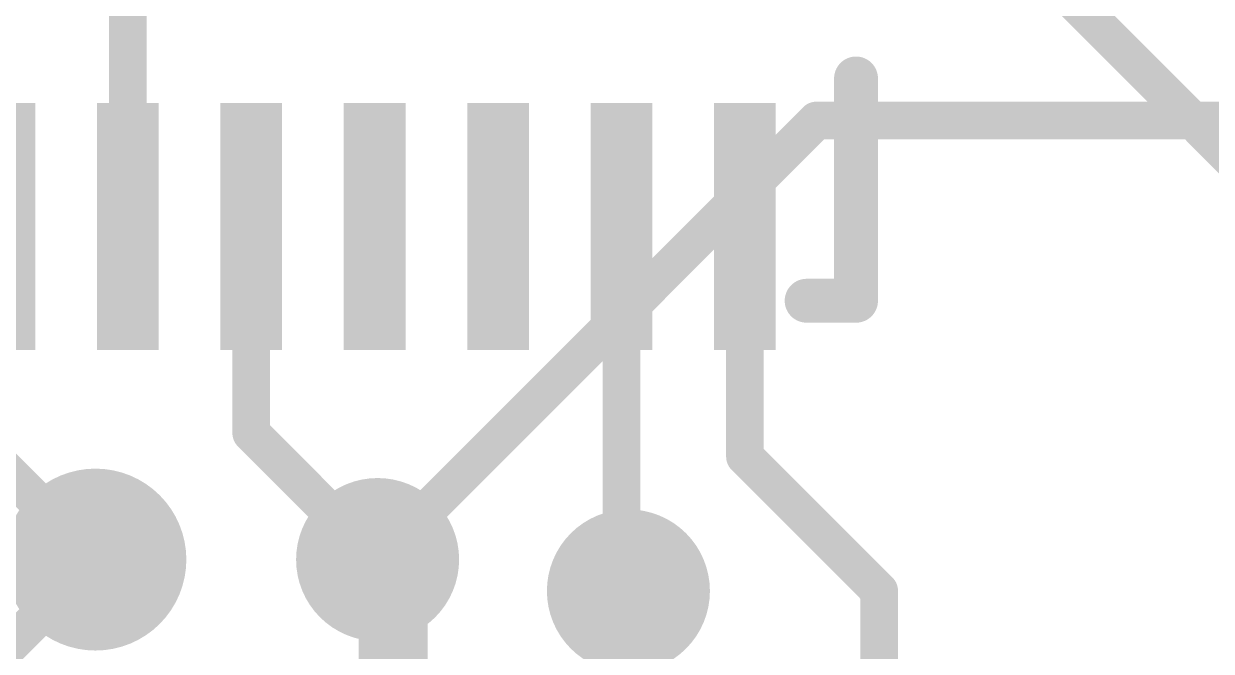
# Model space of a CAD drawing. Extents: x -12.7 to 30.6, y -10.2 to 25.5.
# Drawn here: x 14.569 to 19.379, y 9.281 to 11.822 of the extents above; entities that cross this region are included whole.
import ezdxf

# ---------------------------------------------------------------- set-up
doc = ezdxf.new("R2010")
doc.units = 0
for name, color, linetype in [('1', 12, 'CONTINUOUS'), ('16', 132, 'CONTINUOUS'), ('18', 110, 'CONTINUOUS'), ('21', 41, 'CONTINUOUS')]:
    doc.layers.add(name, color=color, linetype=linetype)

# ---------------------------------------------------------------- blocks, each defined once
blk = doc.blocks.new('RECT')
blk.add_solid([(-0.5, -0.5), (0.5, -0.5), (-0.5, 0.5), (0.5, 0.5)])
blk = doc.blocks.new('ROUNDV')
at = {"const_width": 0.5}
blk.add_lwpolyline([(0, -0.25, 1), (0, 0.25, 1), (0, -0.25)], format="xyb", dxfattribs=at)

msp = doc.modelspace()

# ---------------------------------------------------------------- linework, layer by layer
at = {"layer": '1', "const_width": 0.1524}
for points in [[(14.99, 11), (14.99, 14.4)], [(18.784, 11.95), (19.939, 10.795)], [(15.49, 11), (15.49, 10.164)], [(16.99, 11), (16.99, 9.553)], [(17.49, 11), (17.49, 10.069)], [(15.49, 10.164), (16.002, 9.652)], [(17.49, 10.069), (18.034, 9.525)], [(14.224, 9.017), (14.859, 9.652)], [(16.129, 9.525), (16.002, 9.652)], [(16.99, 9.553), (17.018, 9.525)], [(16.129, 8.47), (16.129, 9.525)], [(18.034, 9.525), (18.034, 8.47)]]:
    msp.add_lwpolyline(points, dxfattribs=at)
at = {"layer": '1', "const_width": 0.0762}
for points in [[(15.5281, 11, 1), (15.4519, 11)], [(17.0281, 11, 1), (16.9519, 11)], [(17.5281, 11, 1), (17.4519, 11)], [(14.9519, 11, 1), (15.0281, 11)], [(15.4519, 10.164, 1), (15.5281, 10.164)], [(15.5169, 10.1909, 1), (15.4631, 10.1371)], [(17.4519, 10.069, 1), (17.5281, 10.069)], [(17.5169, 10.0959, 1), (17.4631, 10.0421)], [(14.8859, 9.6251, 1), (14.8321, 9.6789)], [(16.0289, 9.6789, 1), (15.9751, 9.6251)], [(15.9751, 9.6251, 1), (16.0289, 9.6789)], [(17.0169, 9.5799, 1), (16.9631, 9.5261)], [(16.1671, 9.525, 1), (16.0909, 9.525)], [(16.1021, 9.4981, 1), (16.1559, 9.5519)], [(16.9519, 9.553, 1), (17.0281, 9.553)], [(16.9911, 9.4981, 1), (17.0449, 9.5519)], [(18.0721, 9.525, 1), (17.9959, 9.525)], [(18.0071, 9.4981, 1), (18.0609, 9.5519)]]:
    msp.add_lwpolyline(points, format="xyb", dxfattribs=at)
at = {"layer": '16', "const_width": 0.1524}
for points in [[(17.78, 11.43), (16.002, 9.652)], [(21.59, 11.43), (17.78, 11.43)], [(13.97, 10.541), (14.859, 9.652)], [(16.002, 9.652), (16.002, 5.842)], [(17.018, 9.525), (17.018, 5.842)]]:
    msp.add_lwpolyline(points, dxfattribs=at)
at = {"layer": '16', "const_width": 0.0762}
for points in [[(17.78, 11.4681, 1), (17.78, 11.3919)], [(17.8069, 11.4031, 1), (17.7531, 11.4569)], [(16.0401, 9.652, 1), (15.9639, 9.652)], [(14.8321, 9.6251, 1), (14.8859, 9.6789)], [(15.9751, 9.6789, 1), (16.0289, 9.6251)], [(17.0561, 9.525, 1), (16.9799, 9.525)]]:
    msp.add_lwpolyline(points, format="xyb", dxfattribs=at)
at = {"layer": '21', "const_width": 0.1778}
for points in [[(17.94, 11.6), (17.94, 10.7)], [(17.74, 10.7), (17.94, 10.7)]]:
    msp.add_lwpolyline(points, dxfattribs=at)
at = {"layer": '21', "const_width": 0.0889}
for points in [[(17.9845, 11.6, 1), (17.8956, 11.6)], [(17.74, 10.7445, 1), (17.74, 10.6556)], [(17.94, 10.6556, 1), (17.94, 10.7445)], [(17.8956, 10.7, 1), (17.9845, 10.7)]]:
    msp.add_lwpolyline(points, format="xyb", dxfattribs=at)

# ---------------------------------------------------------------- block references
at = {"layer": '1', "xscale": 0.25}
for p in [(14.49, 11), (14.99, 11), (15.49, 11), (15.99, 11), (16.49, 11), (16.99, 11), (17.49, 11)]:
    msp.add_blockref('RECT', p, dxfattribs=at)
at = {"layer": '18'}
for p, xscale, yscale in [((14.859, 9.652), 0.7366, 0.7366), ((14.859, 9.652), 0.7366, 0.7366), ((16.002, 9.652), 0.6604, 0.6604), ((16.002, 9.652), 0.6604, 0.6604), ((17.018, 9.525), 0.6604, 0.6604), ((17.018, 9.525), 0.6604, 0.6604)]:
    msp.add_blockref('ROUNDV', p, dxfattribs=dict(at, xscale=xscale, yscale=yscale))

doc.saveas('drawing.dxf')
